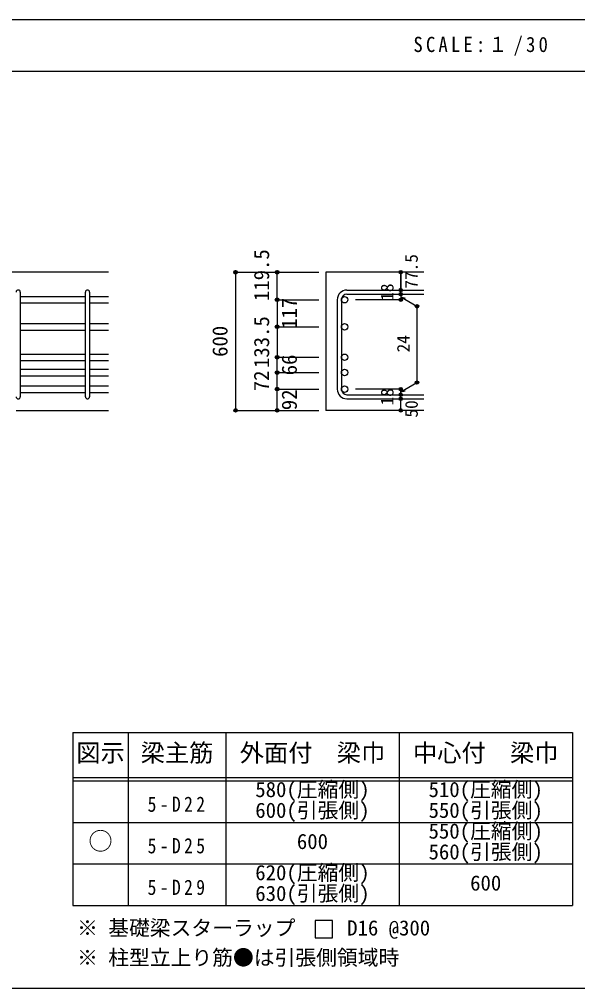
# Model space of a CAD drawing. Units: millimetres at full size, sheet at 1:30, with parts at other scales. Extents: x -5973 to 5954, y -4195 to 4201.
# Drawn here: x 1217 to 3633, y 3 to 4201 of the extents above; entities that cross this region are included whole.
import ezdxf
from ezdxf.enums import TextEntityAlignment as Align

# ---------------------------------------------------------------- set-up
doc = ezdxf.new("R2010")
doc.units = ezdxf.units.MM
doc.header["$LTSCALE"] = 30
doc.header["$PDMODE"] = 32
doc.header["$PDSIZE"] = 15
for name, color, linetype in [('0-1_躯体線', 2, 'Continuous'), ('0-5_基礎梁筋', 7, 'Continuous'), ('0-6_スタラップ筋', 7, 'Continuous'), ('0-D_寸法', 4, 'Continuous'), ('6-7_文字', 7, 'Continuous'), ('6-E_枠', 7, 'Continuous'), ('F-0_枠', 6, 'Continuous')]:
    doc.layers.add(name, color=color, linetype=linetype)
doc.styles.add('ＭＳ ゴシック', font='')
doc.styles.get('ＭＳ ゴシック').set_extended_font_data('MS Gothic')

msp = doc.modelspace()

# ---------------------------------------------------------------- linework, layer by layer
at = {"layer": '0-1_躯体線'}
for p, q in [((1602.44, 3106.03), (-97.56, 3106.03)), ((2967.44, 3106.03), (2542.44, 3106.03)), ((2542.44, 3106.03), (2542.44, 2507.53)), ((1202.44, 2507.53), (1602.44, 2507.53)), ((2967.44, 2507.53), (2542.44, 2507.53))]:
    msp.add_line(p, q, dxfattribs=at)
at = {"layer": '0-5_基礎梁筋'}
for p, q in [((1220.44, 3000.83), (1502.44, 3000.83)), ((1520.44, 3000.83), (1602.44, 3000.83)), ((1220.44, 2972.83), (1502.44, 2972.83)), ((1520.44, 2972.83), (1602.44, 2972.83)), ((1220.44, 2883.53), (1502.44, 2883.53)), ((1220.44, 2855.53), (1502.44, 2855.53)), ((1520.44, 2883.53), (1602.44, 2883.53)), ((1520.44, 2855.53), (1602.44, 2855.53)), ((1220.44, 2751.53), (1502.44, 2751.53)), ((1520.44, 2751.53), (1602.44, 2751.53)), ((1220.44, 2723.53), (1502.44, 2723.53)), ((1520.44, 2723.53), (1602.44, 2723.53)), ((1220.44, 2685.53), (1502.44, 2685.53)), ((1220.44, 2657.53), (1502.44, 2657.53)), ((1520.44, 2685.53), (1602.44, 2685.53)), ((1520.44, 2657.53), (1602.44, 2657.53)), ((1220.44, 2613.53), (1502.44, 2613.53)), ((1520.44, 2613.53), (1602.44, 2613.53)), ((1220.44, 2585.53), (1502.44, 2585.53)), ((1520.44, 2585.53), (1602.44, 2585.53))]:
    msp.add_line(p, q, dxfattribs=at)
at = {"layer": '0-5_基礎梁筋', "color": 3}
for centre in [(2624.44, 2986.83), (2624.44, 2869.53), (2624.44, 2737.53), (2624.44, 2671.53), (2624.44, 2599.53)]:
    msp.add_circle(centre, 14, dxfattribs=at)
at = {"layer": '0-6_スタラップ筋'}
for p, q in [((2634.44, 3028.83), (2967.44, 3028.83)), ((1220.44, 3019.83), (1220.44, 2566.53)), ((1502.44, 2566.53), (1502.44, 3019.83)), ((1520.44, 3019.83), (1520.44, 2566.53)), ((2592.44, 2986.83), (2592.44, 2599.53)), ((2610.44, 2986.83), (2610.44, 2599.53)), ((2634.44, 3010.83), (2967.44, 3010.83)), ((2634.44, 2575.53), (2967.44, 2575.53)), ((2634.44, 2557.53), (2967.44, 2557.53))]:
    msp.add_line(p, q, dxfattribs=at)
for centre, radius, start, end in [((1211.44, 3019.83), 9, 0, 180), ((1511.44, 3019.83), 9, 0, 180), ((2634.44, 2986.83), 42, 90, 180), ((2634.44, 2986.83), 24, 90, 180), ((1211.44, 2566.53), 9, 180, 0), ((1511.44, 2566.53), 9, 180, 0), ((2634.44, 2599.53), 42, 180, 270), ((2634.44, 2599.53), 24, 180, 270)]:
    msp.add_arc(centre, radius, start, end, dxfattribs=at)
at = {"layer": '0-D_寸法'}
for p, q in [((2152.44, 3106.03), (2332.44, 3106.03)), ((2152.44, 3106.03), (2332.44, 3106.03)), ((2152.44, 3106.03), (2152.44, 2507.53)), ((2332.44, 3106.03), (2512.44, 3106.03)), ((2332.44, 3106.03), (2512.44, 3106.03)), ((2332.44, 2986.83), (2332.44, 3106.03)), ((2867.44, 3028.83), (2867.44, 3106.03)), ((2867.44, 3106.03), (2867.44, 3028.83)), ((2867.44, 3010.83), (2867.44, 3028.83)), ((2332.44, 2986.83), (2512.44, 2986.83)), ((2332.44, 2986.83), (2512.44, 2986.83)), ((2867.44, 2986.83), (2671.35, 2986.83)), ((2867.44, 3010.83), (2867.44, 2986.83)), ((2867.44, 2998.83), (2937.5, 2958.39)), ((2867.44, 2998.83), (2886.76, 2993.66)), ((2937.5, 2958.39), (2937.5, 2627.98)), ((2332.44, 2869.53), (2512.44, 2869.53)), ((2332.44, 2869.53), (2512.44, 2869.53)), ((2332.44, 2737.53), (2512.44, 2737.53)), ((2332.44, 2737.53), (2512.44, 2737.53)), ((2332.44, 2671.53), (2512.44, 2671.53)), ((2867.44, 2587.53), (2937.5, 2627.98)), ((2332.44, 2599.53), (2512.44, 2599.53)), ((2867.44, 2599.53), (2671.35, 2599.53)), ((2867.44, 2575.53), (2867.44, 2599.53)), ((2867.44, 2587.53), (2886.76, 2592.71)), ((2867.44, 2557.53), (2867.44, 2575.53)), ((2867.44, 2507.53), (2867.44, 2557.53)), ((2152.44, 2507.53), (2332.44, 2507.53)), ((2332.44, 2507.53), (2512.44, 2507.53))]:
    msp.add_line(p, q, dxfattribs=at)
for points in [[(2332.44, 2986.83), (2332.44, 2869.53), (2332.44, 2737.53)], [(2332.44, 2507.53), (2332.44, 2599.53), (2332.44, 2737.53)]]:
    msp.add_lwpolyline(points, dxfattribs=at)
for centre, radius in [((2152.44, 3106.03), 8), ((2152.44, 3106.03), 7.2), ((2152.44, 3106.03), 6.4), ((2152.44, 3106.03), 5.6), ((2152.44, 3106.03), 4.8), ((2152.44, 3106.03), 4), ((2152.44, 3106.03), 3.2), ((2152.44, 3106.03), 2.4), ((2152.44, 3106.03), 1.6), ((2152.44, 3106.03), 0.8), ((2332.44, 3106.03), 8), ((2332.44, 3106.03), 7.2), ((2332.44, 3106.03), 6.4), ((2332.44, 3106.03), 5.6), ((2332.44, 3106.03), 4.8), ((2332.44, 3106.03), 4), ((2332.44, 3106.03), 3.2), ((2332.44, 3106.03), 2.4), ((2332.44, 3106.03), 1.6), ((2332.44, 3106.03), 0.8), ((2867.44, 3106.03), 4), ((2867.44, 3106.03), 3.6), ((2867.44, 3106.03), 3.2), ((2867.44, 3106.03), 2.8), ((2867.44, 3106.03), 2.4), ((2867.44, 3106.03), 2), ((2867.44, 3106.03), 1.6), ((2867.44, 3106.03), 1.2), ((2867.44, 3106.03), 0.8), ((2867.44, 3106.03), 0.4), ((2867.44, 3028.83), 4), ((2867.44, 3028.83), 3.6), ((2867.44, 3028.83), 3.2), ((2867.44, 3028.83), 2.8), ((2867.44, 3028.83), 2.4), ((2867.44, 3028.83), 2), ((2867.44, 3028.83), 1.6), ((2867.44, 3028.83), 1.2), ((2867.44, 3028.83), 0.8), ((2867.44, 3028.83), 0.4), ((2332.44, 2986.83), 8), ((2332.44, 2986.83), 7.2), ((2332.44, 2986.83), 6.4), ((2332.44, 2986.83), 5.6), ((2332.44, 2986.83), 4.8), ((2332.44, 2986.83), 4), ((2332.44, 2986.83), 3.2), ((2332.44, 2986.83), 2.4), ((2332.44, 2986.83), 1.6), ((2332.44, 2986.83), 0.8), ((2867.44, 3010.83), 4), ((2867.44, 2986.83), 4), ((2867.44, 3010.83), 3.6), ((2867.44, 2986.83), 3.6), ((2867.44, 3010.83), 3.2), ((2867.44, 2986.83), 3.2), ((2867.44, 3010.83), 2.8), ((2867.44, 2986.83), 2.8), ((2867.44, 3010.83), 2.4), ((2867.44, 2986.83), 2.4), ((2867.44, 3010.83), 2), ((2867.44, 2986.83), 2), ((2867.44, 3010.83), 1.6), ((2867.44, 2986.83), 1.6), ((2867.44, 3010.83), 1.2), ((2867.44, 2986.83), 1.2), ((2867.44, 3010.83), 0.8), ((2867.44, 2986.83), 0.8), ((2867.44, 3010.83), 0.4), ((2867.44, 2986.83), 0.4), ((2937.5, 2958.39), 4), ((2937.5, 2958.39), 3.6), ((2937.5, 2958.39), 3.2), ((2937.5, 2958.39), 2.8), ((2937.5, 2958.39), 2.4), ((2937.5, 2958.39), 2), ((2937.5, 2958.39), 1.6), ((2937.5, 2958.39), 1.2), ((2937.5, 2958.39), 0.8), ((2937.5, 2958.39), 0.4), ((2332.44, 2869.53), 8), ((2332.44, 2869.53), 7.2), ((2332.44, 2869.53), 6.4), ((2332.44, 2869.53), 5.6), ((2332.44, 2869.53), 4.8), ((2332.44, 2869.53), 4), ((2332.44, 2869.53), 3.2), ((2332.44, 2869.53), 2.4), ((2332.44, 2869.53), 1.6), ((2332.44, 2869.53), 0.8), ((2332.44, 2737.53), 8), ((2332.44, 2737.53), 7.2), ((2332.44, 2737.53), 6.4), ((2332.44, 2737.53), 5.6), ((2332.44, 2737.53), 4.8), ((2332.44, 2737.53), 4), ((2332.44, 2737.53), 3.2), ((2332.44, 2737.53), 2.4), ((2332.44, 2737.53), 1.6), ((2332.44, 2737.53), 0.8), ((2332.44, 2671.53), 8), ((2332.44, 2671.53), 7.2), ((2332.44, 2671.53), 6.4), ((2332.44, 2671.53), 5.6), ((2332.44, 2671.53), 4.8), ((2332.44, 2671.53), 4), ((2332.44, 2671.53), 3.2), ((2332.44, 2671.53), 2.4), ((2332.44, 2671.53), 1.6), ((2332.44, 2671.53), 0.8), ((2332.44, 2599.53), 8), ((2332.44, 2599.53), 7.2), ((2332.44, 2599.53), 6.4), ((2332.44, 2599.53), 5.6), ((2332.44, 2599.53), 4.8), ((2332.44, 2599.53), 4), ((2867.44, 2599.53), 4), ((2867.44, 2599.53), 3.6), ((2937.5, 2627.98), 4), ((2937.5, 2627.98), 3.6), ((2937.5, 2627.98), 3.2), ((2937.5, 2627.98), 2.8), ((2937.5, 2627.98), 2.4), ((2937.5, 2627.98), 2), ((2937.5, 2627.98), 1.6), ((2937.5, 2627.98), 1.2), ((2937.5, 2627.98), 0.8), ((2937.5, 2627.98), 0.4), ((2332.44, 2599.53), 3.2), ((2332.44, 2599.53), 2.4), ((2332.44, 2599.53), 1.6), ((2332.44, 2599.53), 0.8), ((2867.44, 2575.53), 4), ((2867.44, 2557.53), 4), ((2867.44, 2575.53), 3.6), ((2867.44, 2557.53), 3.6), ((2867.44, 2599.53), 3.2), ((2867.44, 2575.53), 3.2), ((2867.44, 2599.53), 2.8), ((2867.44, 2575.53), 2.8), ((2867.44, 2599.53), 2.4), ((2867.44, 2575.53), 2.4), ((2867.44, 2599.53), 2), ((2867.44, 2575.53), 2), ((2867.44, 2599.53), 1.6), ((2867.44, 2575.53), 1.6), ((2867.44, 2599.53), 1.2), ((2867.44, 2575.53), 1.2), ((2867.44, 2599.53), 0.8), ((2867.44, 2575.53), 0.8), ((2867.44, 2599.53), 0.4), ((2867.44, 2575.53), 0.4), ((2867.44, 2557.53), 3.2), ((2867.44, 2557.53), 2.8), ((2867.44, 2557.53), 2.4), ((2867.44, 2557.53), 2), ((2867.44, 2557.53), 1.6), ((2867.44, 2557.53), 1.2), ((2867.44, 2557.53), 0.8), ((2867.44, 2557.53), 0.4), ((2152.44, 2507.53), 7.2), ((2152.44, 2507.53), 6.4), ((2152.44, 2507.53), 5.6), ((2152.44, 2507.53), 4.8), ((2152.44, 2507.53), 4), ((2152.44, 2507.53), 3.2), ((2152.44, 2507.53), 2.4), ((2152.44, 2507.53), 1.6), ((2152.44, 2507.53), 0.8), ((2332.44, 2507.53), 7.2), ((2332.44, 2507.53), 6.4), ((2332.44, 2507.53), 5.6), ((2332.44, 2507.53), 4.8), ((2332.44, 2507.53), 4), ((2332.44, 2507.53), 3.2), ((2332.44, 2507.53), 2.4), ((2332.44, 2507.53), 1.6), ((2332.44, 2507.53), 0.8), ((2867.44, 2507.53), 4), ((2867.44, 2507.53), 3.6), ((2867.44, 2507.53), 3.2), ((2867.44, 2507.53), 2.8), ((2867.44, 2507.53), 2.4), ((2867.44, 2507.53), 2), ((2867.44, 2507.53), 1.6), ((2867.44, 2507.53), 1.2), ((2867.44, 2507.53), 0.8), ((2867.44, 2507.53), 0.4)]:
    msp.add_circle(centre, radius, dxfattribs=at)
at = {"layer": '0-D_寸法', "color": 7}
for p in [(2152.44, 3106.03), (2152.44, 3106.03), (2332.44, 3106.03), (2867.44, 3106.03), (2867.44, 3028.83), (2332.44, 2986.83), (2867.44, 3010.83), (2867.44, 2986.83), (2937.5, 2958.39), (2332.44, 2869.53), (2332.44, 2737.53), (2332.44, 2671.53), (2332.44, 2671.53), (2332.44, 2599.53), (2332.44, 2599.53), (2867.44, 2599.53), (2867.44, 2599.53), (2937.5, 2627.98), (2867.44, 2575.53), (2867.44, 2557.53), (2152.44, 2507.53), (2152.44, 2507.53), (2332.44, 2507.53), (2867.44, 2507.53)]:
    msp.add_point(p, dxfattribs=at)
at = {"layer": '6-7_文字'}
msp.add_lwpolyline([(2497.54, 222.66), (2572.54, 222.66), (2572.54, 297.66), (2497.54, 297.66)], close=True, dxfattribs=at)
at = {"layer": '6-E_枠', "color": 3}
for p, q in [((1447.71, 1112.77), (1447.71, 362.77)), ((1447.71, 1112.77), (3610.24, 1112.77)), ((1447.71, 1112.77), (1447.71, 362.77)), ((3610.24, 1112.77), (3610.24, 362.77)), ((1447.71, 362.77), (3610.24, 362.77))]:
    msp.add_line(p, q, dxfattribs=at)
at = {"layer": '6-E_枠'}
for p, q in [((1687.71, 1112.77), (1687.71, 362.77)), ((2110.24, 1112.77), (2110.24, 362.77)), ((2860.24, 1112.77), (2860.24, 362.77)), ((1447.71, 917.77), (3610.24, 917.77)), ((1447.71, 902.77), (3610.24, 902.77)), ((1447.71, 722.77), (3610.24, 722.77)), ((1447.71, 542.77), (3610.24, 542.77))]:
    msp.add_line(p, q, dxfattribs=at)
at = {"layer": 'F-0_枠'}
msp.add_line((-5972.88, 4201.15), (5954.1, 4201.15), dxfattribs=at)
at = {"layer": 'F-0_枠', "color": 2}
for p, q in [((-5972.88, 3976.15), (3723.6, 3976.15)), ((3723.6, 2.95), (-5972.88, 2.95))]:
    msp.add_line(p, q, dxfattribs=at)

# ---------------------------------------------------------------- texts
at = {"layer": '0-D_寸法', "style": 'ＭＳ ゴシック'}
for s, height, p in [('119.5', 65.98, (2317.44, 2981.07)), ('77.5', 54.99, (2957.44, 3034.83)), ('18', 54.99, (2852.44, 2982.33)), ('117', 65.98, (2437.44, 2860.68)), ('133.5', 65.98, (2317.44, 2691.03)), ('600', 65.98, (2137.44, 2739.28)), ('24', 54.99, (2922.5, 2758.68)), ('66', 65.98, (2437.44, 2659.53)), ('72', 65.98, (2316.93, 2590.5)), ('92', 65.98, (2437.44, 2508.53)), ('18', 54.99, (2852.44, 2529.03)), ('50', 54.99, (2957.44, 2476.53))]:
    msp.add_text(s, height=height, rotation=90, dxfattribs=at).set_placement(p, align=Align.BOTTOM_LEFT)
at = {"layer": '6-7_文字', "color": 2, "style": 'ＭＳ ゴシック'}
for s, p in [('図示', (1462.71, 962.77)), ('梁主筋', (1741.48, 962.77)), ('外面付\u3000梁巾', (2170.24, 962.77)), ('中心付\u3000梁巾', (2920.24, 962.77)), ('○', (1515.21, 580.27))]:
    msp.add_text(s, height=76.98, dxfattribs=at).set_placement(p, align=Align.BOTTOM_LEFT)
at = {"layer": '6-7_文字', "style": 'ＭＳ ゴシック'}
for s, p in [('580(圧縮側)', (2237.74, 812.77)), ('510(圧縮側)', (2987.74, 812.77)), ('600(引張側)', (2237.74, 722.77)), ('550(引張側)', (2987.74, 722.77)), ('550(圧縮側)', (2987.74, 632.77)), ('600', (2417.74, 587.77)), ('560(引張側)', (2987.74, 542.77)), ('620(圧縮側)', (2237.74, 452.77)), ('600', (3167.74, 407.77)), ('630(引張側)', (2237.74, 362.77)), ('※ 基礎梁スターラップ     D16 @300', (1466.27, 213.19)), ('※ 柱型立上り筋●は引張側領域時', (1466.27, 84.68))]:
    msp.add_text(s, height=65.98, dxfattribs=at).set_placement(p, align=Align.BOTTOM_LEFT)
at = {"layer": '6-7_文字', "color": 2, "insert": (2922.26, 4043.65), "char_height": 65.98, "attachment_point": 7, "style": 'ＭＳ ゴシック'}
msp.add_mtext('\\T1.34;\\W0.9;SCALE:１/30', dxfattribs=at)
at = {"layer": '6-7_文字', "char_height": 65.98, "attachment_point": 7, "style": 'ＭＳ ゴシック'}
for s, insert in [('\\T1.38;\\W0.85;5-D22', (1771.48, 767.77)), ('\\T1.38;\\W0.85;5-D25', (1771.48, 587.77)), ('\\T1.38;\\W0.85;5-D29', (1771.48, 407.77))]:
    msp.add_mtext(s, dxfattribs=dict(at, insert=insert))

doc.saveas('drawing.dxf')
